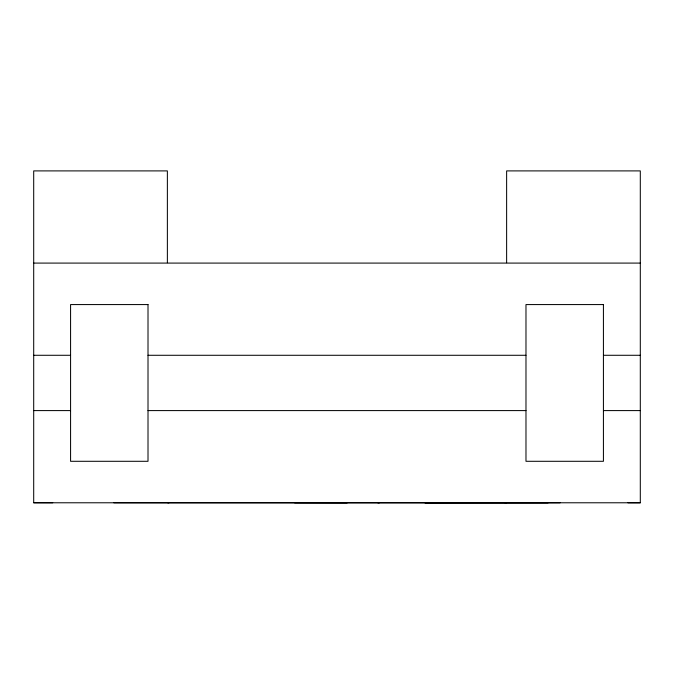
<?xml version="1.0" encoding="UTF-8"?>
<svg xmlns="http://www.w3.org/2000/svg" width="674" height="674" viewBox="0 0 674 674"><rect width="100%" height="100%" fill="white"/><g stroke="black" fill="none" stroke-linecap="round" stroke-linejoin="round"><path stroke-width="1.01" d="M167.371 262.708L167.371 170.901L33.7 170.901L33.7 502.779L640.3 502.779L640.3 170.901L506.629 170.901L506.629 262.708M377.937 502.846L379.403 502.779M548.114 502.787L113.855 502.779M33.7 263.087L640.3 263.087M33.7 355.282L70.576 355.282M148.01 355.282L525.981 355.282M603.424 355.282L640.3 355.282M33.7 410.592L70.576 410.592M148.01 410.592L525.981 410.592M603.424 410.592L640.3 410.592M167.767 502.779L168.947 502.779M627.949 502.779L640.3 502.787M52.749 502.77L33.7 502.745M425.041 502.922L560.145 502.779M505.053 502.779L506.233 502.779M294.589 502.779L347.186 502.846M148.01 304.572L70.576 304.572L70.576 461.294L148.01 461.294L148.01 304.572M603.424 304.572L525.981 304.572L525.981 461.294L603.424 461.294L603.424 304.572"/></g></svg>
